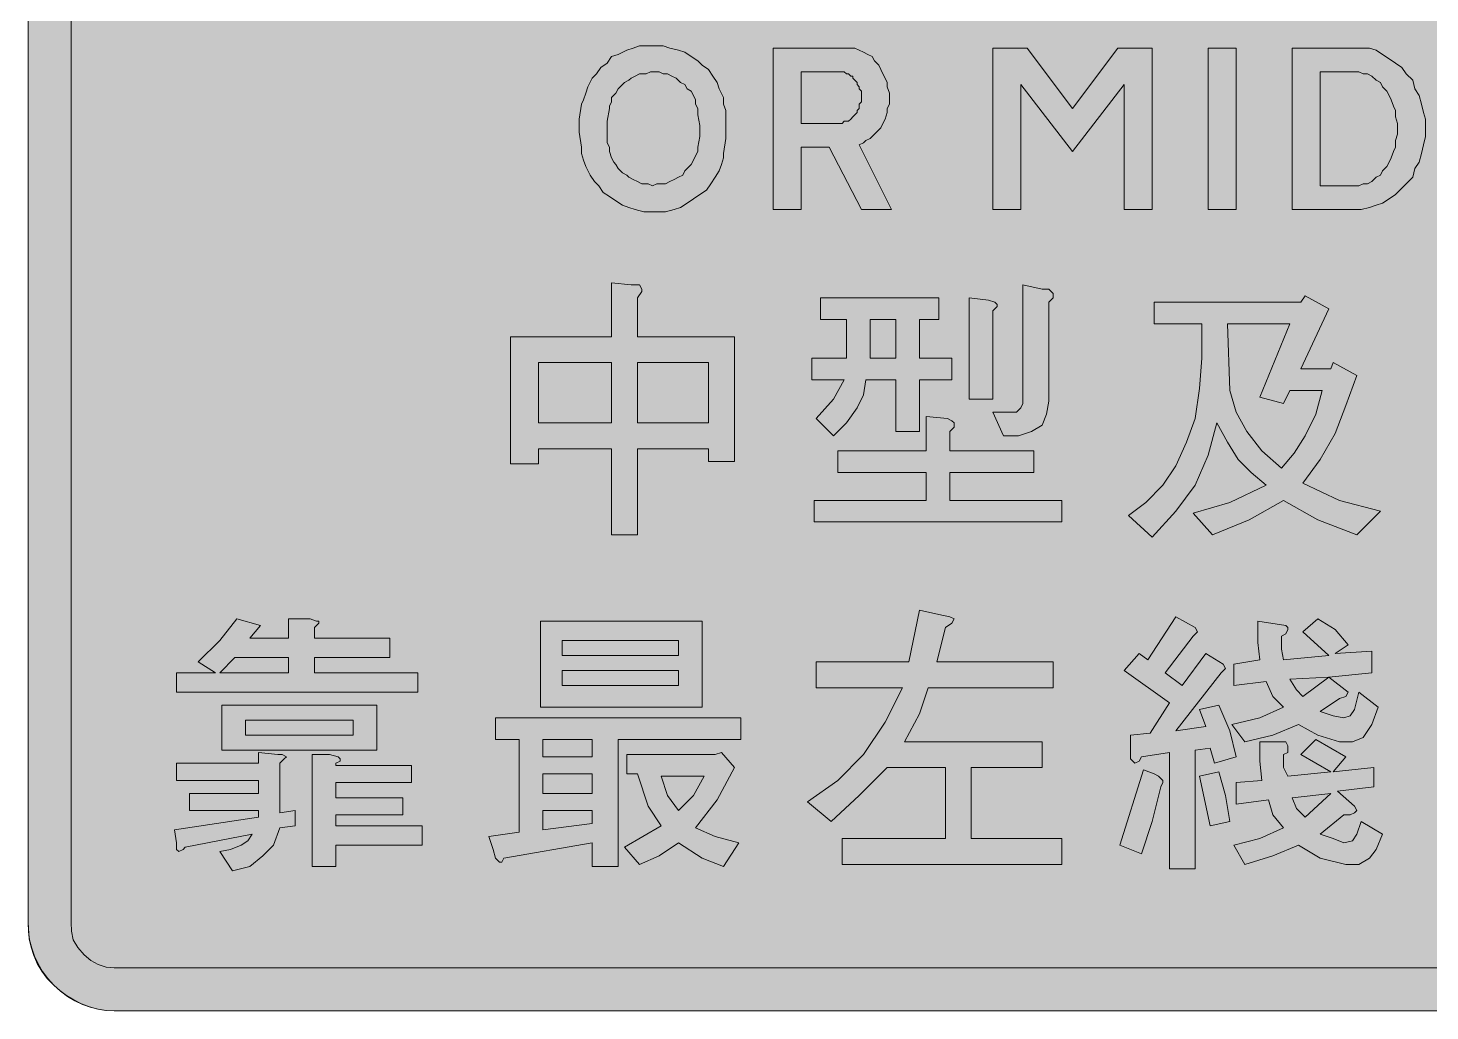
# Model space of a CAD drawing. Header units: metres. Extents: x 69 to 500, y 13 to 261.
# Drawn here: x 68.8 to 264.1, y 12.9 to 149.8 of the extents above; entities that cross this region are included whole.
import ezdxf

# ---------------------------------------------------------------- set-up
doc = ezdxf.new("R2010")
doc.units = ezdxf.units.M
for name, color, linetype, true_color in [('FILL_BLUE_0000FF', 7, 'Continuous', 0x0000ff), ('FILL_WHITE_FFFFFF', 7, 'Continuous', 0xffffff), ('STROKE_BLUE_0000FF', 7, 'Continuous', 0x0000ff)]:
    doc.layers.add(name, color=color, linetype=linetype, true_color=true_color)

msp = doc.modelspace()

# ---------------------------------------------------------------- hatches: boundary and pattern name
at = {"layer": 'FILL_BLUE_0000FF', "true_color": 0x0000ff}
h = msp.add_hatch(color=7, dxfattribs=at)
h.dxf.hatch_style = 1
h.paths.add_polyline_path([(487.95, 255), (489.07, 254.89), (490.16, 254.55), (491.2, 253.99), (492.15, 253.2), (492.94, 252.25), (493.5, 251.21), (493.84, 250.12), (493.95, 249), (493.95, 25.2), (493.91, 24), (493.65, 22.8), (493.01, 21.75), (492.15, 20.7), (491.25, 19.99), (490.35, 19.5), (489.15, 19.09), (487.95, 18.9), (80.85, 18.9), (79.73, 19.01), (78.64, 19.35), (77.6, 19.91), (76.65, 20.7), (75.79, 21.75), (75.15, 22.8), (74.89, 24), (74.85, 25.2), (74.85, 249), (74.96, 250.12), (75.3, 251.21), (75.86, 252.25), (76.65, 253.2), (77.6, 253.99), (78.64, 254.55), (79.73, 254.89), (80.85, 255), (487.95, 255)])
at = {"layer": 'FILL_WHITE_FFFFFF', "true_color": 0xffffff}
h = msp.add_hatch(color=7, dxfattribs=at)
h.dxf.hatch_style = 1
h.paths.add_polyline_path([(487.95, 261), (489.07, 260.94), (490.2, 260.78), (491.31, 260.49), (492.41, 260.1), (493.5, 259.59), (494.57, 258.98), (495.62, 258.24), (496.65, 257.4), (497.48, 256.46), (498.18, 255.45), (498.75, 254.38), (499.2, 253.28), (499.54, 252.14), (499.77, 250.99), (499.95, 248.7), (499.95, 25.2), (499.87, 22.95), (499.7, 21.83), (499.35, 20.7), (498.84, 19.58), (498.22, 18.49), (497.49, 17.45), (496.65, 16.5), (495.7, 15.66), (494.66, 14.93), (493.57, 14.31), (492.45, 13.8), (491.32, 13.41), (490.2, 13.13), (489.07, 12.96), (487.95, 12.9), (80.85, 12.9), (79.73, 12.96), (78.61, 13.13), (77.51, 13.41), (76.42, 13.8), (75.37, 14.31), (74.35, 14.93), (73.38, 15.66), (72.45, 16.5), (71.52, 17.44), (70.75, 18.45), (70.12, 19.52), (69.64, 20.63), (69.28, 21.76), (69.03, 22.91), (68.85, 25.2), (68.85, 248.7), (69.03, 250.99), (69.28, 252.14), (69.64, 253.28), (70.12, 254.38), (70.75, 255.45), (71.52, 256.46), (72.45, 257.4), (73.38, 258.24), (74.35, 258.98), (75.37, 259.59), (76.42, 260.1), (77.51, 260.49), (78.61, 260.78), (79.73, 260.94), (80.85, 261), (487.95, 261)])
h = msp.add_hatch(color=7, dxfattribs=at)
h.dxf.hatch_style = 1
h.paths.add_polyline_path([(166.05, 136.2), (166.05, 134.4), (165.75, 132.3), (165.75, 131.7), (165.45, 130.8), (165.15, 129.9), (164.55, 129), (163.95, 128.1), (163.35, 127.2), (162.45, 126.6), (161.55, 126), (160.65, 125.4), (159.75, 124.8), (158.85, 124.5), (157.65, 124.2), (156.75, 124.2), (155.55, 124.2), (154.65, 124.2), (153.45, 124.5), (152.55, 124.8), (151.65, 125.1), (150.75, 125.7), (149.85, 126.3), (148.95, 126.9), (148.35, 127.8), (147.75, 128.4), (147.15, 129.3), (146.55, 130.5), (146.25, 131.4), (145.95, 132.3), (145.95, 133.2), (145.65, 135.3), (145.65, 137.1), (145.95, 139.2), (146.25, 139.8), (146.55, 140.7), (146.85, 141.6), (147.45, 142.8), (148.05, 143.4), (148.65, 144.3), (149.55, 144.9), (150.15, 145.8), (151.05, 146.1), (152.25, 146.7), (153.15, 147), (154.05, 147.3), (155.25, 147.3), (156.15, 147.3), (157.35, 147.3), (158.25, 147), (159.45, 146.7), (160.35, 146.4), (161.25, 145.8), (162.15, 145.2), (162.75, 144.6), (163.65, 144), (164.25, 143.1), (164.85, 142.2), (165.15, 141.3), (165.75, 140.1), (165.75, 139.2), (166.05, 138.3), (166.05, 136.2)])
h.paths.add_polyline_path([(161.85, 139.8), (161.55, 140.4), (161.25, 141), (160.65, 141.3), (160.35, 141.9), (159.75, 142.2), (159.15, 142.8), (158.55, 143.1), (157.95, 143.4), (157.35, 143.4), (156.75, 143.7), (156.15, 143.7), (155.55, 143.7), (154.95, 143.4), (154.05, 143.4), (153.45, 143.1), (152.85, 142.8), (152.55, 142.5), (151.95, 142.2), (151.35, 141.6), (151.05, 141.3), (150.75, 140.7), (150.15, 140.1), (150.15, 139.5), (149.85, 138.9), (149.85, 138.6), (149.55, 136.8), (149.55, 135.3), (149.55, 133.8), (149.85, 133.2), (149.85, 132.6), (150.15, 131.7), (150.45, 131.1), (150.75, 130.8), (151.05, 130.2), (151.65, 129.6), (152.25, 129.3), (152.55, 129), (153.15, 128.7), (153.75, 128.4), (154.35, 128.1), (155.25, 128.1), (155.85, 127.8), (156.45, 128.1), (157.05, 128.1), (157.65, 128.1), (158.25, 128.4), (158.85, 128.7), (159.45, 129), (160.05, 129.3), (160.35, 129.9), (160.95, 130.5), (161.25, 130.8), (161.55, 131.4), (161.85, 132), (162.15, 132.6), (162.15, 133.2), (162.45, 134.7), (162.45, 136.2), (162.15, 137.7), (162.15, 138.6), (161.85, 139.2), (161.85, 139.8)], flags=16)
h = msp.add_hatch(color=7, dxfattribs=at)
h.dxf.hatch_style = 1
h.paths.add_polyline_path([(184.95, 124.5), (180.45, 133.2), (176.55, 133.2), (176.55, 124.5), (172.65, 124.5), (172.65, 147), (182.85, 147), (183.45, 147), (184.05, 147), (184.65, 146.7), (185.25, 146.4), (185.85, 146.1), (186.45, 145.8), (186.75, 145.2), (187.35, 144.6), (187.65, 144), (187.95, 143.4), (188.25, 142.8), (188.55, 142.2), (188.55, 141.6), (188.85, 140.7), (188.85, 140.1), (188.85, 139.2), (188.55, 138.6), (188.55, 138), (188.25, 137.1), (187.95, 136.5), (187.65, 135.9), (187.05, 135.3), (186.75, 135), (186.15, 134.4), (185.55, 134.1), (185.25, 133.8), (184.65, 133.5), (189.15, 124.5), (184.95, 124.5)])
h.paths.add_polyline_path([(182.25, 136.5), (182.55, 136.8), (182.85, 136.8), (183.15, 136.8), (183.45, 137.1), (183.75, 137.4), (184.05, 137.7), (184.35, 138), (184.35, 138.3), (184.65, 138.6), (184.65, 139.2), (184.95, 139.5), (184.95, 139.8), (184.95, 140.1), (184.95, 140.4), (184.95, 141), (184.65, 141.3), (184.65, 141.6), (184.35, 141.9), (184.35, 142.2), (184.05, 142.5), (183.75, 142.8), (183.75, 143.1), (183.45, 143.1), (183.15, 143.4), (182.85, 143.4), (182.55, 143.7), (182.25, 143.7), (181.95, 143.7), (176.55, 143.7), (176.55, 136.5), (181.95, 136.5), (182.25, 136.5)], flags=16)
h = msp.add_hatch(color=7, dxfattribs=at)
h.dxf.hatch_style = 1
h.paths.add_polyline_path([(208.05, 147), (214.35, 138.6), (220.65, 147), (225.45, 147), (225.45, 124.5), (221.55, 124.5), (221.55, 141.9), (214.35, 132.6), (207.15, 141.9), (207.15, 124.5), (203.25, 124.5), (203.25, 147), (208.05, 147)])
h = msp.add_hatch(color=7, dxfattribs=at)
h.dxf.hatch_style = 1
h.paths.add_polyline_path([(237.15, 147), (237.15, 124.5), (233.25, 124.5), (233.25, 147), (237.15, 147)])
h = msp.add_hatch(color=7, dxfattribs=at)
h.dxf.hatch_style = 1
h.paths.add_polyline_path([(254.55, 147), (255.75, 147), (256.65, 146.7), (257.55, 146.1), (258.45, 145.5), (259.35, 144.9), (260.25, 144.3), (260.85, 143.4), (261.75, 142.5), (262.05, 141.3), (262.65, 140.4), (262.95, 139.2), (263.25, 138), (263.55, 137.1), (263.55, 135.9), (263.55, 134.7), (263.25, 133.5), (262.95, 132.3), (262.65, 131.1), (262.05, 130.2), (261.75, 129), (260.85, 128.1), (260.25, 127.5), (259.35, 126.6), (258.45, 126), (257.55, 125.4), (256.65, 125.1), (255.75, 124.8), (254.55, 124.5), (253.65, 124.5), (244.95, 124.5), (244.95, 147), (253.65, 147), (254.55, 147)])
h.paths.add_polyline_path([(254.85, 128.1), (255.45, 128.1), (256.05, 128.4), (256.65, 129), (257.25, 129.3), (257.55, 129.9), (258.15, 130.5), (258.45, 131.1), (258.75, 131.7), (259.05, 132.6), (259.35, 133.2), (259.35, 134.1), (259.65, 135), (259.65, 135.9), (259.65, 136.5), (259.35, 137.4), (259.35, 138.3), (259.05, 138.9), (258.75, 139.8), (258.45, 140.4), (258.15, 141), (257.55, 141.6), (257.25, 142.2), (256.65, 142.5), (256.05, 143.1), (255.45, 143.4), (254.85, 143.4), (254.25, 143.7), (253.65, 143.7), (248.85, 143.7), (248.85, 127.8), (253.65, 127.8), (254.25, 127.8), (254.85, 128.1)], flags=16)
h = msp.add_hatch(color=7, dxfattribs=at)
h.dxf.hatch_style = 1
h.paths.add_polyline_path([(154.35, 113.1), (153.75, 112.2), (153.75, 106.8), (167.25, 106.8), (167.25, 89.4), (163.65, 89.4), (163.65, 91.2), (153.75, 91.2), (153.75, 79.2), (150.15, 79.2), (150.15, 91.2), (139.95, 91.2), (139.95, 89.1), (136.05, 89.1), (136.05, 106.8), (150.15, 106.8), (150.15, 114.3), (152.85, 114), (154.05, 114), (154.35, 113.4), (154.35, 113.1)])
h.paths.add_polyline_path([(153.75, 103.2), (153.75, 94.8), (163.65, 94.8), (163.65, 103.2), (153.75, 103.2)], flags=16)
h.paths.add_polyline_path([(150.15, 103.2), (139.95, 103.2), (139.95, 94.8), (150.15, 94.8), (150.15, 103.2)], flags=16)
h = msp.add_hatch(color=7, dxfattribs=at)
h.dxf.hatch_style = 1
h.paths.add_polyline_path([(205.65, 96.3), (206.55, 96.3), (207.15, 96.9), (207.45, 97.5), (207.45, 98.7), (207.45, 114), (210.15, 113.4), (211.05, 113.4), (211.65, 112.8), (211.65, 112.2), (211.05, 111.6), (211.05, 97.8), (210.75, 96), (210.15, 94.5), (208.65, 93.6), (206.85, 93), (204.75, 93), (203.25, 96.3), (205.65, 96.3)])
h = msp.add_hatch(color=7, dxfattribs=at)
h.dxf.hatch_style = 1
h.paths.add_polyline_path([(195.75, 109.2), (193.05, 109.2), (193.05, 103.8), (197.55, 103.8), (197.55, 100.8), (193.05, 100.8), (193.05, 93.6), (189.75, 93.6), (189.75, 100.8), (185.55, 100.8), (185.25, 98.7), (184.35, 96.9), (182.85, 94.8), (181.05, 93), (178.65, 95.4), (181.05, 98.1), (182.55, 100.8), (178.05, 100.8), (178.05, 103.8), (182.85, 103.8), (182.85, 109.2), (179.25, 109.2), (179.25, 112.2), (195.75, 112.2), (195.75, 109.2)])
h.paths.add_polyline_path([(189.75, 109.2), (186.15, 109.2), (186.15, 103.8), (189.75, 103.8), (189.75, 109.2)], flags=16)
h = msp.add_hatch(color=7, dxfattribs=at)
h.dxf.hatch_style = 1
h.paths.add_polyline_path([(199.95, 112.2), (202.65, 111.9), (203.55, 111.6), (203.85, 111.3), (203.85, 111), (203.25, 110.4), (203.25, 98.1), (199.95, 98.1), (199.95, 112.2)])
h = msp.add_hatch(color=7, dxfattribs=at)
h.dxf.hatch_style = 1
h.paths.add_polyline_path([(246.75, 112.5), (250.05, 110.7), (246.15, 102.3), (250.35, 102.3), (250.65, 103.2), (253.95, 101.4), (252.45, 97.2), (250.95, 93.3), (248.85, 89.7), (246.45, 86.4), (251.55, 84), (257.25, 82.5), (253.95, 79.2), (248.55, 81.3), (243.75, 84), (238.95, 81.3), (233.85, 79.2), (231.15, 82.2), (236.25, 83.7), (241.35, 86.1), (239.25, 87.9), (237.45, 89.7), (235.95, 92.1), (234.45, 94.8), (233.25, 90.3), (231.45, 86.1), (228.75, 82.5), (225.45, 78.9), (222.15, 81.9), (224.55, 83.7), (226.95, 86.1), (228.75, 88.8), (230.25, 92.1), (231.45, 95.4), (232.05, 99.6), (232.35, 103.8), (232.35, 108.6), (225.75, 108.6), (225.75, 111.6), (246.15, 111.6), (246.75, 112.5)])
h.paths.add_polyline_path([(237.15, 96.3), (238.65, 93.6), (240.75, 90.9), (243.45, 88.5), (245.25, 90.6), (246.75, 93), (248.25, 96), (249.15, 99.3), (244.65, 99.3), (243.75, 97.5), (240.45, 98.4), (244.65, 108.6), (235.95, 108.6), (236.25, 99.3), (237.15, 96.3)], flags=16)
h = msp.add_hatch(color=7, dxfattribs=at)
h.dxf.hatch_style = 1
h.paths.add_polyline_path([(196.95, 95.4), (197.55, 95.1), (197.85, 94.8), (197.85, 94.2), (197.25, 93.6), (197.25, 90.9), (208.95, 90.9), (208.95, 87.9), (197.25, 87.9), (197.25, 84), (212.85, 84), (212.85, 81), (178.35, 81), (178.35, 84), (193.95, 84), (193.95, 87.9), (181.65, 87.9), (181.65, 90.9), (193.95, 90.9), (193.95, 95.7), (196.95, 95.4)])
h = msp.add_hatch(color=7, dxfattribs=at)
h.dxf.hatch_style = 1
h.paths.add_polyline_path([(191.55, 61.5), (193.05, 68.7), (195.75, 68.1), (197.25, 67.8), (197.85, 67.5), (197.55, 66.9), (196.65, 66.3), (195.45, 61.5), (211.65, 61.5), (211.65, 57.9), (194.25, 57.9), (193.05, 54.3), (190.95, 50.4), (210.15, 50.4), (210.15, 46.8), (200.25, 46.8), (200.25, 36.9), (212.85, 36.9), (212.85, 33.3), (182.25, 33.3), (182.25, 36.9), (196.65, 36.9), (196.65, 46.8), (188.55, 46.8), (184.65, 42.9), (180.75, 39.3), (177.45, 42), (181.65, 45), (185.25, 48.6), (188.25, 53.1), (190.65, 57.9), (178.65, 57.9), (178.65, 61.5), (191.55, 61.5)])
h = msp.add_hatch(color=7, dxfattribs=at)
h.dxf.hatch_style = 1
h.paths.add_polyline_path([(105.15, 64.8), (105.15, 67.5), (108.15, 67.5), (109.05, 67.2), (109.35, 67.2), (109.35, 66.9), (108.75, 66.3), (108.75, 64.8), (119.25, 64.8), (119.25, 62.1), (108.75, 62.1), (108.75, 60), (123.15, 60), (123.15, 57.3), (89.55, 57.3), (89.55, 60), (94.95, 60), (92.55, 61.5), (95.55, 64.5), (97.95, 67.5), (101.25, 66.6), (99.75, 64.8), (105.15, 64.8)])
h.paths.add_polyline_path([(105.15, 60), (105.15, 62.1), (97.65, 62.1), (95.55, 60), (105.15, 60)], flags=16)
h = msp.add_hatch(color=7, dxfattribs=at)
h.dxf.hatch_style = 1
h.paths.add_polyline_path([(140.25, 55.2), (140.25, 67.2), (162.75, 67.2), (162.75, 55.2), (140.25, 55.2)])
h.paths.add_polyline_path([(143.25, 64.5), (143.25, 62.4), (159.45, 62.4), (159.45, 64.5), (143.25, 64.5)], flags=16)
h.paths.add_polyline_path([(159.45, 60.3), (143.25, 60.3), (143.25, 58.2), (159.45, 58.2), (159.45, 60.3)], flags=16)
h = msp.add_hatch(color=7, dxfattribs=at)
h.dxf.hatch_style = 1
h.paths.add_polyline_path([(224.85, 61.8), (228.75, 67.8), (231.45, 66.3), (231.75, 65.7), (231.15, 65.1), (227.25, 60), (229.65, 58.2), (232.95, 62.7), (235.35, 61.2), (235.65, 60.6), (235.05, 60), (228.75, 51.9), (232.95, 52.5), (232.05, 54.9), (234.75, 55.5), (236.25, 51.9), (237.15, 48.3), (234.15, 47.4), (233.55, 49.5), (231.45, 49.2), (231.45, 32.7), (227.85, 32.7), (227.85, 48.9), (223.95, 48.3), (223.65, 47.7), (223.05, 47.4), (222.75, 47.7), (222.45, 48), (222.45, 51.3), (225.15, 51.6), (227.85, 55.8), (221.55, 60.3), (223.65, 62.7), (224.85, 61.8)])
h = msp.add_hatch(color=7, dxfattribs=at)
h.dxf.hatch_style = 1
h.paths.add_polyline_path([(252.45, 56.7), (251.55, 56.4), (248.85, 54.6), (250.65, 54), (252.15, 53.7), (253.05, 54), (253.65, 54.9), (254.25, 57.3), (256.95, 55.2), (256.05, 52.8), (254.85, 51), (253.35, 50.4), (251.55, 50.4), (248.55, 51.3), (245.85, 52.8), (242.25, 51.3), (238.35, 50.4), (236.55, 52.8), (240.45, 53.7), (243.75, 55.2), (242.25, 56.7), (241.35, 58.8), (236.85, 58.2), (236.85, 61.2), (240.45, 61.8), (240.15, 64.2), (240.15, 67.2), (244.05, 66.6), (244.35, 66.3), (244.35, 66), (244.05, 65.4), (243.45, 65.1), (243.45, 63.3), (243.75, 61.8), (250.05, 62.4), (246.45, 65.7), (248.55, 67.5), (250.95, 66), (252.75, 63.9), (250.95, 62.7), (256.05, 63), (256.05, 60), (250.05, 59.4), (252.75, 57.3), (252.45, 56.7)])
h.paths.add_polyline_path([(244.65, 59.1), (245.55, 57.6), (246.45, 56.7), (250.05, 59.4), (244.65, 59.1)], flags=16)
h = msp.add_hatch(color=7, dxfattribs=at)
h.dxf.hatch_style = 1
h.paths.add_polyline_path([(117.45, 49.2), (95.85, 49.2), (95.85, 55.5), (117.45, 55.5), (117.45, 49.2)])
h.paths.add_polyline_path([(114.15, 53.4), (99.15, 53.4), (99.15, 51.3), (114.15, 51.3), (114.15, 53.4)], flags=16)
h = msp.add_hatch(color=7, dxfattribs=at)
h.dxf.hatch_style = 1
h.paths.add_polyline_path([(151.05, 33), (147.45, 33), (147.45, 36.3), (135.15, 34.2), (134.85, 33.6), (134.55, 33.6), (133.95, 34.2), (133.65, 35.4), (133.05, 37.2), (137.25, 37.8), (137.25, 50.7), (133.95, 50.7), (133.95, 53.7), (168.15, 53.7), (168.15, 50.7), (151.05, 50.7), (151.05, 33)])
h.paths.add_polyline_path([(140.55, 48.3), (147.45, 48.3), (147.45, 50.7), (140.55, 50.7), (140.55, 48.3)], flags=16)
h.paths.add_polyline_path([(140.55, 40.8), (140.55, 38.1), (147.45, 39), (147.45, 40.8), (140.55, 40.8)], flags=16)
h.paths.add_polyline_path([(147.45, 45.9), (140.55, 45.9), (140.55, 43.2), (147.45, 43.2), (147.45, 45.9)], flags=16)
h = msp.add_hatch(color=7, dxfattribs=at)
h.dxf.hatch_style = 1
h.paths.add_polyline_path([(103.65, 48.6), (104.25, 48.6), (104.85, 48.3), (104.55, 48), (103.95, 47.4), (103.95, 40.5), (106.05, 40.8), (106.05, 38.7), (103.95, 38.4), (103.05, 36), (101.55, 34.5), (99.75, 33), (97.35, 32.4), (95.55, 35.1), (97.05, 35.4), (98.55, 36), (99.45, 36.6), (100.05, 37.5), (90.75, 35.7), (90.45, 35.4), (89.85, 35.1), (89.55, 35.4), (89.55, 36.3), (89.25, 38.1), (100.95, 39.9), (100.95, 40.8), (91.35, 40.8), (91.35, 43.2), (100.95, 43.2), (100.95, 45), (89.55, 45), (89.55, 47.4), (100.95, 47.4), (100.95, 48.9), (103.65, 48.6)])
h = msp.add_hatch(color=7, dxfattribs=at)
h.dxf.hatch_style = 1
h.paths.add_polyline_path([(165.45, 48.9), (167.25, 46.8), (164.85, 42.3), (161.85, 38.4), (164.55, 37.2), (167.85, 36.3), (165.75, 33), (162.75, 34.2), (159.45, 36.3), (156.75, 34.5), (154.05, 33.3), (151.95, 35.7), (157.05, 38.7), (155.25, 41.4), (153.75, 45.9), (152.25, 45.9), (152.25, 48.6), (164.55, 48.6), (165.45, 48.9)])
h.paths.add_polyline_path([(159.45, 40.8), (161.55, 42.9), (163.05, 45.6), (157.05, 45.6), (157.95, 42.9), (159.45, 40.8)], flags=16)
h = msp.add_hatch(color=7, dxfattribs=at)
h.dxf.hatch_style = 1
h.paths.add_polyline_path([(250.65, 46.2), (256.35, 46.8), (256.35, 44.1), (251.25, 43.5), (253.65, 41.4), (253.95, 40.8), (253.65, 40.5), (253.05, 40.2), (252.15, 40.2), (248.85, 37.5), (250.65, 36.9), (252.15, 36.3), (253.35, 36.6), (253.95, 37.5), (254.55, 39.3), (257.55, 37.5), (256.65, 35.4), (255.75, 34.2), (254.25, 33.3), (252.45, 33.3), (248.85, 34.2), (245.85, 36), (242.25, 34.5), (238.35, 33.3), (236.85, 36), (240.45, 36.9), (243.75, 38.4), (242.25, 40.2), (241.65, 42.3), (237.15, 41.7), (237.15, 44.7), (240.75, 45), (240.45, 47.7), (240.45, 50.4), (244.05, 50.4), (244.35, 49.8), (244.35, 49.5), (244.35, 48.9), (243.75, 48.6), (243.75, 46.8), (244.35, 45.6), (250.35, 46.2), (246.15, 48.6), (248.25, 50.7), (252.45, 48.3), (250.65, 46.2)])
h.paths.add_polyline_path([(246.75, 39.9), (250.35, 43.2), (244.95, 42.6), (245.55, 41.1), (246.75, 39.9)], flags=16)
h = msp.add_hatch(color=7, dxfattribs=at)
h.dxf.hatch_style = 1
h.paths.add_polyline_path([(110.85, 48.6), (112.05, 48.3), (112.35, 48), (112.35, 47.7), (111.75, 47.4), (111.75, 47.1), (122.25, 47.1), (122.25, 44.7), (111.75, 44.7), (111.75, 42.6), (121.05, 42.6), (121.05, 40.2), (111.75, 40.2), (111.75, 38.7), (123.75, 38.7), (123.75, 36), (111.75, 36), (111.75, 33), (108.45, 33), (108.45, 48.6), (110.85, 48.6)])
h = msp.add_hatch(color=7, dxfattribs=at)
h.dxf.hatch_style = 1
h.paths.add_polyline_path([(224.25, 46.5), (225.75, 45.9), (226.35, 45.6), (226.95, 45), (226.95, 44.7), (226.65, 44.1), (225.45, 39.3), (223.95, 34.8), (220.95, 36), (224.25, 46.5)])
h = msp.add_hatch(color=7, dxfattribs=at)
h.dxf.hatch_style = 1
h.paths.add_polyline_path([(232.05, 45.6), (234.75, 46.2), (235.65, 42.9), (236.25, 39.3), (233.55, 38.7), (232.05, 45.6)])

# ---------------------------------------------------------------- linework, layer by layer
at = {"layer": 'FILL_BLUE_0000FF', "lineweight": 0, "true_color": 0x0000ff}
msp.add_lwpolyline([(487.95, 18.9), (80.85, 18.9), (79.73, 19.01), (78.64, 19.35), (77.6, 19.91), (76.65, 20.7), (75.79, 21.75), (75.15, 22.8), (74.89, 24), (74.85, 25.2), (74.85, 249), (74.96, 250.12), (75.3, 251.21), (75.86, 252.25), (76.65, 253.2), (77.6, 253.99), (78.64, 254.55), (79.73, 254.89), (80.85, 255), (487.95, 255)], dxfattribs=at)
at = {"layer": 'FILL_WHITE_FFFFFF', "lineweight": 0, "true_color": 0xffffff}
msp.add_lwpolyline([(487.95, 12.9), (80.85, 12.9), (79.73, 12.96), (78.61, 13.13), (77.51, 13.41), (76.42, 13.8), (75.37, 14.31), (74.35, 14.93), (73.38, 15.66), (72.45, 16.5), (71.52, 17.44), (70.75, 18.45), (70.12, 19.52), (69.64, 20.63), (69.28, 21.76), (69.03, 22.91), (68.85, 25.2), (68.85, 248.7)], dxfattribs=at)
for points in [[(166.05, 136.2), (166.05, 134.4), (165.75, 132.3), (165.75, 131.7), (165.45, 130.8), (165.15, 129.9), (164.55, 129), (163.95, 128.1), (163.35, 127.2), (162.45, 126.6), (161.55, 126), (160.65, 125.4), (159.75, 124.8), (158.85, 124.5), (157.65, 124.2), (156.75, 124.2), (155.55, 124.2), (154.65, 124.2), (153.45, 124.5), (152.55, 124.8), (151.65, 125.1), (150.75, 125.7), (149.85, 126.3), (148.95, 126.9), (148.35, 127.8), (147.75, 128.4), (147.15, 129.3), (146.55, 130.5), (146.25, 131.4), (145.95, 132.3), (145.95, 133.2), (145.65, 135.3), (145.65, 137.1), (145.95, 139.2), (146.25, 139.8), (146.55, 140.7), (146.85, 141.6), (147.45, 142.8), (148.05, 143.4), (148.65, 144.3), (149.55, 144.9), (150.15, 145.8), (151.05, 146.1), (152.25, 146.7), (153.15, 147), (154.05, 147.3), (155.25, 147.3), (156.15, 147.3), (157.35, 147.3), (158.25, 147), (159.45, 146.7), (160.35, 146.4), (161.25, 145.8), (162.15, 145.2), (162.75, 144.6), (163.65, 144), (164.25, 143.1), (164.85, 142.2), (165.15, 141.3), (165.75, 140.1), (165.75, 139.2), (166.05, 138.3)], [(184.95, 124.5), (180.45, 133.2), (176.55, 133.2), (176.55, 124.5), (172.65, 124.5), (172.65, 147), (182.85, 147), (183.45, 147), (184.05, 147), (184.65, 146.7), (185.25, 146.4), (185.85, 146.1), (186.45, 145.8), (186.75, 145.2), (187.35, 144.6), (187.65, 144), (187.95, 143.4), (188.25, 142.8), (188.55, 142.2), (188.55, 141.6), (188.85, 140.7), (188.85, 140.1), (188.85, 139.2), (188.55, 138.6), (188.55, 138), (188.25, 137.1), (187.95, 136.5), (187.65, 135.9), (187.05, 135.3), (186.75, 135), (186.15, 134.4), (185.55, 134.1), (185.25, 133.8), (184.65, 133.5), (189.15, 124.5)], [(208.05, 147), (214.35, 138.6), (220.65, 147), (225.45, 147), (225.45, 124.5), (221.55, 124.5), (221.55, 141.9), (214.35, 132.6), (207.15, 141.9), (207.15, 124.5), (203.25, 124.5), (203.25, 147)], [(237.15, 147), (237.15, 124.5), (233.25, 124.5), (233.25, 147)], [(254.55, 147), (255.75, 147), (256.65, 146.7), (257.55, 146.1), (258.45, 145.5), (259.35, 144.9), (260.25, 144.3), (260.85, 143.4), (261.75, 142.5), (262.05, 141.3), (262.65, 140.4), (262.95, 139.2), (263.25, 138), (263.55, 137.1), (263.55, 135.9), (263.55, 134.7), (263.25, 133.5), (262.95, 132.3), (262.65, 131.1), (262.05, 130.2), (261.75, 129), (260.85, 128.1), (260.25, 127.5), (259.35, 126.6), (258.45, 126), (257.55, 125.4), (256.65, 125.1), (255.75, 124.8), (254.55, 124.5), (253.65, 124.5), (244.95, 124.5), (244.95, 147), (253.65, 147)], [(161.85, 139.8), (161.55, 140.4), (161.25, 141), (160.65, 141.3), (160.35, 141.9), (159.75, 142.2), (159.15, 142.8), (158.55, 143.1), (157.95, 143.4), (157.35, 143.4), (156.75, 143.7), (156.15, 143.7), (155.55, 143.7), (154.95, 143.4), (154.05, 143.4), (153.45, 143.1), (152.85, 142.8), (152.55, 142.5), (151.95, 142.2), (151.35, 141.6), (151.05, 141.3), (150.75, 140.7), (150.15, 140.1), (150.15, 139.5), (149.85, 138.9), (149.85, 138.6), (149.55, 136.8), (149.55, 135.3), (149.55, 133.8), (149.85, 133.2), (149.85, 132.6), (150.15, 131.7), (150.45, 131.1), (150.75, 130.8), (151.05, 130.2), (151.65, 129.6), (152.25, 129.3), (152.55, 129), (153.15, 128.7), (153.75, 128.4), (154.35, 128.1), (155.25, 128.1), (155.85, 127.8), (156.45, 128.1), (157.05, 128.1), (157.65, 128.1), (158.25, 128.4), (158.85, 128.7), (159.45, 129), (160.05, 129.3), (160.35, 129.9), (160.95, 130.5), (161.25, 130.8), (161.55, 131.4), (161.85, 132), (162.15, 132.6), (162.15, 133.2), (162.45, 134.7), (162.45, 136.2), (162.15, 137.7), (162.15, 138.6), (161.85, 139.2)], [(182.25, 136.5), (182.55, 136.8), (182.85, 136.8), (183.15, 136.8), (183.45, 137.1), (183.75, 137.4), (184.05, 137.7), (184.35, 138), (184.35, 138.3), (184.65, 138.6), (184.65, 139.2), (184.95, 139.5), (184.95, 139.8), (184.95, 140.1), (184.95, 140.4), (184.95, 141), (184.65, 141.3), (184.65, 141.6), (184.35, 141.9), (184.35, 142.2), (184.05, 142.5), (183.75, 142.8), (183.75, 143.1), (183.45, 143.1), (183.15, 143.4), (182.85, 143.4), (182.55, 143.7), (182.25, 143.7), (181.95, 143.7), (176.55, 143.7), (176.55, 136.5), (181.95, 136.5)], [(254.85, 128.1), (255.45, 128.1), (256.05, 128.4), (256.65, 129), (257.25, 129.3), (257.55, 129.9), (258.15, 130.5), (258.45, 131.1), (258.75, 131.7), (259.05, 132.6), (259.35, 133.2), (259.35, 134.1), (259.65, 135), (259.65, 135.9), (259.65, 136.5), (259.35, 137.4), (259.35, 138.3), (259.05, 138.9), (258.75, 139.8), (258.45, 140.4), (258.15, 141), (257.55, 141.6), (257.25, 142.2), (256.65, 142.5), (256.05, 143.1), (255.45, 143.4), (254.85, 143.4), (254.25, 143.7), (253.65, 143.7), (248.85, 143.7), (248.85, 127.8), (253.65, 127.8), (254.25, 127.8)], [(154.35, 113.1), (153.75, 112.2), (153.75, 106.8), (167.25, 106.8), (167.25, 89.4), (163.65, 89.4), (163.65, 91.2), (153.75, 91.2), (153.75, 79.2), (150.15, 79.2), (150.15, 91.2), (139.95, 91.2), (139.95, 89.1), (136.05, 89.1), (136.05, 106.8), (150.15, 106.8), (150.15, 114.3), (152.85, 114), (154.05, 114), (154.35, 113.4)], [(205.65, 96.3), (206.55, 96.3), (207.15, 96.9), (207.45, 97.5), (207.45, 98.7), (207.45, 114), (210.15, 113.4), (211.05, 113.4), (211.65, 112.8), (211.65, 112.2), (211.05, 111.6), (211.05, 97.8), (210.75, 96), (210.15, 94.5), (208.65, 93.6), (206.85, 93), (204.75, 93), (203.25, 96.3)], [(195.75, 109.2), (193.05, 109.2), (193.05, 103.8), (197.55, 103.8), (197.55, 100.8), (193.05, 100.8), (193.05, 93.6), (189.75, 93.6), (189.75, 100.8), (185.55, 100.8), (185.25, 98.7), (184.35, 96.9), (182.85, 94.8), (181.05, 93), (178.65, 95.4), (181.05, 98.1), (182.55, 100.8), (178.05, 100.8), (178.05, 103.8), (182.85, 103.8), (182.85, 109.2), (179.25, 109.2), (179.25, 112.2), (195.75, 112.2)], [(199.95, 112.2), (202.65, 111.9), (203.55, 111.6), (203.85, 111.3), (203.85, 111), (203.25, 110.4), (203.25, 98.1), (199.95, 98.1)], [(246.75, 112.5), (250.05, 110.7), (246.15, 102.3), (250.35, 102.3), (250.65, 103.2), (253.95, 101.4), (252.45, 97.2), (250.95, 93.3), (248.85, 89.7), (246.45, 86.4), (251.55, 84), (257.25, 82.5), (253.95, 79.2), (248.55, 81.3), (243.75, 84), (238.95, 81.3), (233.85, 79.2), (231.15, 82.2), (236.25, 83.7), (241.35, 86.1), (239.25, 87.9), (237.45, 89.7), (235.95, 92.1), (234.45, 94.8), (233.25, 90.3), (231.45, 86.1), (228.75, 82.5), (225.45, 78.9), (222.15, 81.9), (224.55, 83.7), (226.95, 86.1), (228.75, 88.8), (230.25, 92.1), (231.45, 95.4), (232.05, 99.6), (232.35, 103.8), (232.35, 108.6), (225.75, 108.6), (225.75, 111.6), (246.15, 111.6)], [(189.75, 109.2), (186.15, 109.2), (186.15, 103.8), (189.75, 103.8)], [(237.15, 96.3), (238.65, 93.6), (240.75, 90.9), (243.45, 88.5), (245.25, 90.6), (246.75, 93), (248.25, 96), (249.15, 99.3), (244.65, 99.3), (243.75, 97.5), (240.45, 98.4), (244.65, 108.6), (235.95, 108.6), (236.25, 99.3)], [(150.15, 103.2), (139.95, 103.2), (139.95, 94.8), (150.15, 94.8)], [(153.75, 103.2), (153.75, 94.8), (163.65, 94.8), (163.65, 103.2)], [(196.95, 95.4), (197.55, 95.1), (197.85, 94.8), (197.85, 94.2), (197.25, 93.6), (197.25, 90.9), (208.95, 90.9), (208.95, 87.9), (197.25, 87.9), (197.25, 84), (212.85, 84), (212.85, 81), (178.35, 81), (178.35, 84), (193.95, 84), (193.95, 87.9), (181.65, 87.9), (181.65, 90.9), (193.95, 90.9), (193.95, 95.7)], [(191.55, 61.5), (193.05, 68.7), (195.75, 68.1), (197.25, 67.8), (197.85, 67.5), (197.55, 66.9), (196.65, 66.3), (195.45, 61.5), (211.65, 61.5), (211.65, 57.9), (194.25, 57.9), (193.05, 54.3), (190.95, 50.4), (210.15, 50.4), (210.15, 46.8), (200.25, 46.8), (200.25, 36.9), (212.85, 36.9), (212.85, 33.3), (182.25, 33.3), (182.25, 36.9), (196.65, 36.9), (196.65, 46.8), (188.55, 46.8), (184.65, 42.9), (180.75, 39.3), (177.45, 42), (181.65, 45), (185.25, 48.6), (188.25, 53.1), (190.65, 57.9), (178.65, 57.9), (178.65, 61.5)], [(105.15, 64.8), (105.15, 67.5), (108.15, 67.5), (109.05, 67.2), (109.35, 67.2), (109.35, 66.9), (108.75, 66.3), (108.75, 64.8), (119.25, 64.8), (119.25, 62.1), (108.75, 62.1), (108.75, 60), (123.15, 60), (123.15, 57.3), (89.55, 57.3), (89.55, 60), (94.95, 60), (92.55, 61.5), (95.55, 64.5), (97.95, 67.5), (101.25, 66.6), (99.75, 64.8)], [(140.25, 55.2), (140.25, 67.2), (162.75, 67.2), (162.75, 55.2)], [(224.85, 61.8), (228.75, 67.8), (231.45, 66.3), (231.75, 65.7), (231.15, 65.1), (227.25, 60), (229.65, 58.2), (232.95, 62.7), (235.35, 61.2), (235.65, 60.6), (235.05, 60), (228.75, 51.9), (232.95, 52.5), (232.05, 54.9), (234.75, 55.5), (236.25, 51.9), (237.15, 48.3), (234.15, 47.4), (233.55, 49.5), (231.45, 49.2), (231.45, 32.7), (227.85, 32.7), (227.85, 48.9), (223.95, 48.3), (223.65, 47.7), (223.05, 47.4), (222.75, 47.7), (222.45, 48), (222.45, 51.3), (225.15, 51.6), (227.85, 55.8), (221.55, 60.3), (223.65, 62.7)], [(252.45, 56.7), (251.55, 56.4), (248.85, 54.6), (250.65, 54), (252.15, 53.7), (253.05, 54), (253.65, 54.9), (254.25, 57.3), (256.95, 55.2), (256.05, 52.8), (254.85, 51), (253.35, 50.4), (251.55, 50.4), (248.55, 51.3), (245.85, 52.8), (242.25, 51.3), (238.35, 50.4), (236.55, 52.8), (240.45, 53.7), (243.75, 55.2), (242.25, 56.7), (241.35, 58.8), (236.85, 58.2), (236.85, 61.2), (240.45, 61.8), (240.15, 64.2), (240.15, 67.2), (244.05, 66.6), (244.35, 66.3), (244.35, 66), (244.05, 65.4), (243.45, 65.1), (243.45, 63.3), (243.75, 61.8), (250.05, 62.4), (246.45, 65.7), (248.55, 67.5), (250.95, 66), (252.75, 63.9), (250.95, 62.7), (256.05, 63), (256.05, 60), (250.05, 59.4), (252.75, 57.3)], [(143.25, 64.5), (143.25, 62.4), (159.45, 62.4), (159.45, 64.5)], [(105.15, 60), (105.15, 62.1), (97.65, 62.1), (95.55, 60)], [(159.45, 60.3), (143.25, 60.3), (143.25, 58.2), (159.45, 58.2)], [(244.65, 59.1), (245.55, 57.6), (246.45, 56.7), (250.05, 59.4)], [(117.45, 49.2), (95.85, 49.2), (95.85, 55.5), (117.45, 55.5)], [(114.15, 53.4), (99.15, 53.4), (99.15, 51.3), (114.15, 51.3)], [(151.05, 33), (147.45, 33), (147.45, 36.3), (135.15, 34.2), (134.85, 33.6), (134.55, 33.6), (133.95, 34.2), (133.65, 35.4), (133.05, 37.2), (137.25, 37.8), (137.25, 50.7), (133.95, 50.7), (133.95, 53.7), (168.15, 53.7), (168.15, 50.7), (151.05, 50.7)], [(103.65, 48.6), (104.25, 48.6), (104.85, 48.3), (104.55, 48), (103.95, 47.4), (103.95, 40.5), (106.05, 40.8), (106.05, 38.7), (103.95, 38.4), (103.05, 36), (101.55, 34.5), (99.75, 33), (97.35, 32.4), (95.55, 35.1), (97.05, 35.4), (98.55, 36), (99.45, 36.6), (100.05, 37.5), (90.75, 35.7), (90.45, 35.4), (89.85, 35.1), (89.55, 35.4), (89.55, 36.3), (89.25, 38.1), (100.95, 39.9), (100.95, 40.8), (91.35, 40.8), (91.35, 43.2), (100.95, 43.2), (100.95, 45), (89.55, 45), (89.55, 47.4), (100.95, 47.4), (100.95, 48.9)], [(140.55, 48.3), (147.45, 48.3), (147.45, 50.7), (140.55, 50.7)], [(165.45, 48.9), (167.25, 46.8), (164.85, 42.3), (161.85, 38.4), (164.55, 37.2), (167.85, 36.3), (165.75, 33), (162.75, 34.2), (159.45, 36.3), (156.75, 34.5), (154.05, 33.3), (151.95, 35.7), (157.05, 38.7), (155.25, 41.4), (153.75, 45.9), (152.25, 45.9), (152.25, 48.6), (164.55, 48.6)], [(250.65, 46.2), (256.35, 46.8), (256.35, 44.1), (251.25, 43.5), (253.65, 41.4), (253.95, 40.8), (253.65, 40.5), (253.05, 40.2), (252.15, 40.2), (248.85, 37.5), (250.65, 36.9), (252.15, 36.3), (253.35, 36.6), (253.95, 37.5), (254.55, 39.3), (257.55, 37.5), (256.65, 35.4), (255.75, 34.2), (254.25, 33.3), (252.45, 33.3), (248.85, 34.2), (245.85, 36), (242.25, 34.5), (238.35, 33.3), (236.85, 36), (240.45, 36.9), (243.75, 38.4), (242.25, 40.2), (241.65, 42.3), (237.15, 41.7), (237.15, 44.7), (240.75, 45), (240.45, 47.7), (240.45, 50.4), (244.05, 50.4), (244.35, 49.8), (244.35, 49.5), (244.35, 48.9), (243.75, 48.6), (243.75, 46.8), (244.35, 45.6), (250.35, 46.2), (246.15, 48.6), (248.25, 50.7), (252.45, 48.3)], [(110.85, 48.6), (112.05, 48.3), (112.35, 48), (112.35, 47.7), (111.75, 47.4), (111.75, 47.1), (122.25, 47.1), (122.25, 44.7), (111.75, 44.7), (111.75, 42.6), (121.05, 42.6), (121.05, 40.2), (111.75, 40.2), (111.75, 38.7), (123.75, 38.7), (123.75, 36), (111.75, 36), (111.75, 33), (108.45, 33), (108.45, 48.6)], [(147.45, 45.9), (140.55, 45.9), (140.55, 43.2), (147.45, 43.2)], [(159.45, 40.8), (161.55, 42.9), (163.05, 45.6), (157.05, 45.6), (157.95, 42.9)], [(224.25, 46.5), (225.75, 45.9), (226.35, 45.6), (226.95, 45), (226.95, 44.7), (226.65, 44.1), (225.45, 39.3), (223.95, 34.8), (220.95, 36)], [(232.05, 45.6), (234.75, 46.2), (235.65, 42.9), (236.25, 39.3), (233.55, 38.7)], [(246.75, 39.9), (250.35, 43.2), (244.95, 42.6), (245.55, 41.1)], [(140.55, 40.8), (140.55, 38.1), (147.45, 39), (147.45, 40.8)]]:
    msp.add_lwpolyline(points, close=True, dxfattribs=at)
at = {"layer": 'STROKE_BLUE_0000FF', "lineweight": 0, "true_color": 0x0000ff}
msp.add_lwpolyline([(487.95, 12.9), (80.85, 12.9), (79.71, 12.97), (78.57, 13.17), (77.43, 13.49), (76.31, 13.91), (75.24, 14.44), (74.23, 15.05), (73.29, 15.74), (72.45, 16.5), (71.61, 17.43), (70.87, 18.41), (70.26, 19.44), (69.75, 20.51), (69.36, 21.63), (69.07, 22.79), (68.91, 23.98), (68.85, 25.2), (68.85, 248.7)], dxfattribs=at)

doc.saveas('drawing.dxf')
